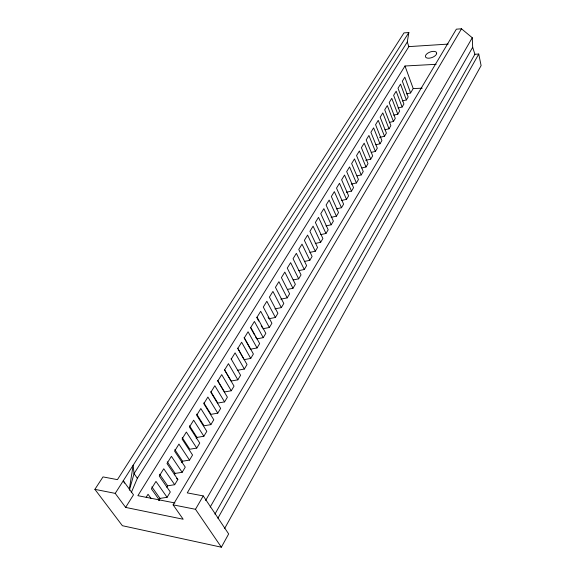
<?xml version="1.0" encoding="UTF-8"?>
<svg xmlns="http://www.w3.org/2000/svg" width="576" height="576" viewBox="0 0 576 576"><rect width="100%" height="100%" fill="white"/><g stroke="black" fill="none" stroke-linecap="round" stroke-linejoin="round"><path stroke-width="0.86" d="M129.305 489.341L133.15 465.25L134.042 473.623L129.362 490.255M131.263 492.646L137.369 478.274L134.042 473.623L407.268 42.062L408.852 32.551L403.985 32.897L117.432 479.642L103.003 476.906L94.889 489.348L122.378 525.708L221.364 547.2L228.658 533.938L203.242 495.914L187.258 492.883L461.498 28.8L472.27 37.75L472.68 47.297L474.898 54.266L214.927 514.123M224.525 528.689L481.111 65.606L478.742 54.043L474.898 54.266M217.886 518.22L478.742 54.043M210.182 507.089L472.68 47.297M205.596 500.515L472.27 37.75M221.364 547.2L195.487 509.292L203.242 495.914M94.889 489.348L115.229 493.38L125.626 507.406L183.168 519.235L173.11 504.857L456.358 29.167L461.498 28.8M406.598 93.917L410.602 92.916L413.222 88.567L404.993 65.995L436.133 64.31M158.674 500.609L160.013 498.398L167.098 497.311L170.309 491.983L159.257 476.064L163.75 468.763L174.686 484.704L177.847 479.462L166.982 463.5L171.403 456.322L182.16 472.306L175.154 473.414L174.29 474.847M182.16 472.306L185.263 467.143L174.593 451.152L178.942 444.082L189.504 460.094L182.549 461.225L181.699 462.629M189.504 460.094L192.564 455.018L182.074 438.991L186.35 432.043L196.74 448.085L189.821 449.23L182.218 437.594M196.74 448.085L199.75 443.088L189.432 427.032L193.644 420.192L203.861 436.255L196.985 437.414L196.157 438.775M203.861 436.255L206.82 431.338L196.682 415.26L200.83 408.528L210.874 424.62L204.034 425.786L196.675 414.122M210.874 424.62L213.79 419.774L203.81 403.675L207.893 397.051L217.771 413.158L210.974 414.346L203.868 402.869M217.771 413.158L220.644 408.391L210.83 392.27L214.848 385.747L224.568 401.875L217.807 403.07L210.823 391.586M224.568 401.875L227.39 397.181L217.75 381.046L221.702 374.623L231.257 390.758L224.539 391.968L217.663 380.47M231.257 390.758L234.043 386.136L224.554 369.986L228.449 363.665L237.845 379.814L231.163 381.038L224.402 369.533M237.845 379.814L240.588 375.264L231.041 358.754M237.694 370.267L244.339 369.036L247.039 364.55L237.852 348.379L241.632 342.245L250.733 358.416L244.13 359.654M250.733 358.416L253.397 353.995L244.354 337.817L248.076 331.776L257.033 347.954L250.466 349.2M257.033 347.954L259.654 343.598L250.762 327.413L254.426 321.458L263.239 337.644L256.709 338.904M263.239 337.644L265.824 333.353L257.069 317.167L260.683 311.299L269.359 327.485L262.865 328.752M269.359 327.485L271.908 323.251L263.29 307.066L266.846 301.284L275.386 317.47L268.927 318.751L268.114 317.21M275.386 317.47L277.898 313.301L269.417 297.115L272.923 291.42L281.333 307.606L274.91 308.887M281.333 307.606L283.802 303.494L275.45 287.309L278.906 281.693L287.186 297.878L280.8 299.167M287.186 297.878L289.627 293.825L281.405 277.639L284.81 272.102L292.961 288.288L287.402 289.426M292.961 288.288L295.366 284.292L287.266 268.114L290.628 262.656L298.656 278.827L293.126 279.972M298.656 278.827L301.032 274.889L293.054 258.718L296.366 253.339L304.272 269.503L298.771 270.655M304.272 269.503L306.612 265.622L298.75 249.458L302.018 244.152L309.809 260.309L304.337 261.468M309.809 260.309L312.113 256.478L304.373 240.329L307.591 235.094L315.266 251.244L309.83 252.403M315.266 251.244L317.542 247.464L309.917 231.322L313.092 226.159L320.652 242.302L315.245 243.468M320.652 242.302L322.898 238.572L315.382 222.437L318.521 217.354L325.966 233.474L320.695 234.626M325.966 233.474L328.183 229.802L320.774 213.682L323.87 208.663L331.207 224.77L325.966 225.922M331.207 224.77L333.389 221.148L326.095 205.042L329.148 200.088L336.377 216.187L331.164 217.339M336.377 216.187L338.53 212.609L331.344 196.517L334.354 191.628L341.482 207.713L336.29 208.872M341.482 207.713L343.606 204.178L336.521 188.107L339.487 183.283L346.514 199.354L341.352 200.513M346.514 199.354L348.61 195.869L341.633 179.806L344.556 175.054L351.482 191.102L346.349 192.269M351.482 191.102L353.556 187.661L346.673 171.619L349.56 166.925L356.386 182.959L351.281 184.126M356.386 182.959L358.43 179.561L351.641 163.541L354.492 158.911L361.224 174.917L356.99 175.896M361.224 174.917L363.247 171.569L356.551 155.563L359.366 150.991L366.005 166.982L361.793 167.969M366.005 166.982L367.999 163.678L361.397 147.694L364.176 143.179L370.721 159.149L365.695 160.33M370.721 159.149L372.686 155.887L366.185 139.925L368.921 135.468L375.379 151.416L371.21 152.402M375.379 151.416L377.316 148.19L370.901 132.257L373.608 127.858L379.973 143.784L375.826 144.77M379.973 143.784L381.895 140.594L375.566 124.682L378.238 120.341L384.516 136.246L379.562 137.434M384.516 136.246L386.41 133.099L380.167 117.209L382.81 112.918L389.002 128.794L384.898 129.787M389.002 128.794L390.866 125.69L384.71 109.822L387.317 105.588L393.43 121.442L389.34 122.436M393.43 121.442L395.273 118.375L389.203 102.535L391.774 98.352L397.8 114.178L393.739 115.178M397.8 114.178L399.622 111.154L393.631 95.335L396.173 91.202L402.12 107.006L398.074 108.007M402.12 107.006L403.92 104.011L398.009 88.222L400.522 84.139L406.39 99.922L402.365 100.915M406.39 99.922L408.168 96.962L402.336 81.194L404.813 77.17L410.602 92.916M166.766 487.26L167.645 485.806L174.686 484.704M146.189 497.282L148.046 494.266L151.142 498.593M231.257 359.1L235.087 352.872L244.339 369.036M404.993 65.995L137.88 495.677L174.946 502.978M125.626 507.406L133.495 494.813L123.271 480.751L124.481 483.142M137.369 478.274L408.895 46.613L407.268 42.062M115.229 493.38L408.852 32.551M408.895 46.613L448.193 44.093M413.222 88.567L422.208 88.193M173.11 504.857L195.487 509.292M176.58 478.548L177.847 479.462M159.574 500.378L151.394 488.83L155.966 481.406L167.098 497.311M151.862 486.864L160.013 498.398M159.638 474.242L167.645 485.806M167.285 461.83L175.154 473.414M174.809 449.618L182.549 461.225M189.504 425.765L196.985 437.414M237.578 348.134L243.691 358.891M244.022 337.68L250.034 348.437M250.373 327.377L254.599 335.059M255.442 336.6L256.291 338.134M256.622 317.225L258.703 321.07M261.202 325.678L262.03 327.218M436.644 53.59L436.615 52.798A5.918 2.916 -20.4 0 0 430.934 51.746A5.918 2.916 -20.4 0 0 425.441 55.951L425.462 56.743A5.918 2.916 -20.4 0 0 431.143 57.816A5.918 2.916 -20.4 0 0 436.644 53.59"/></g></svg>
